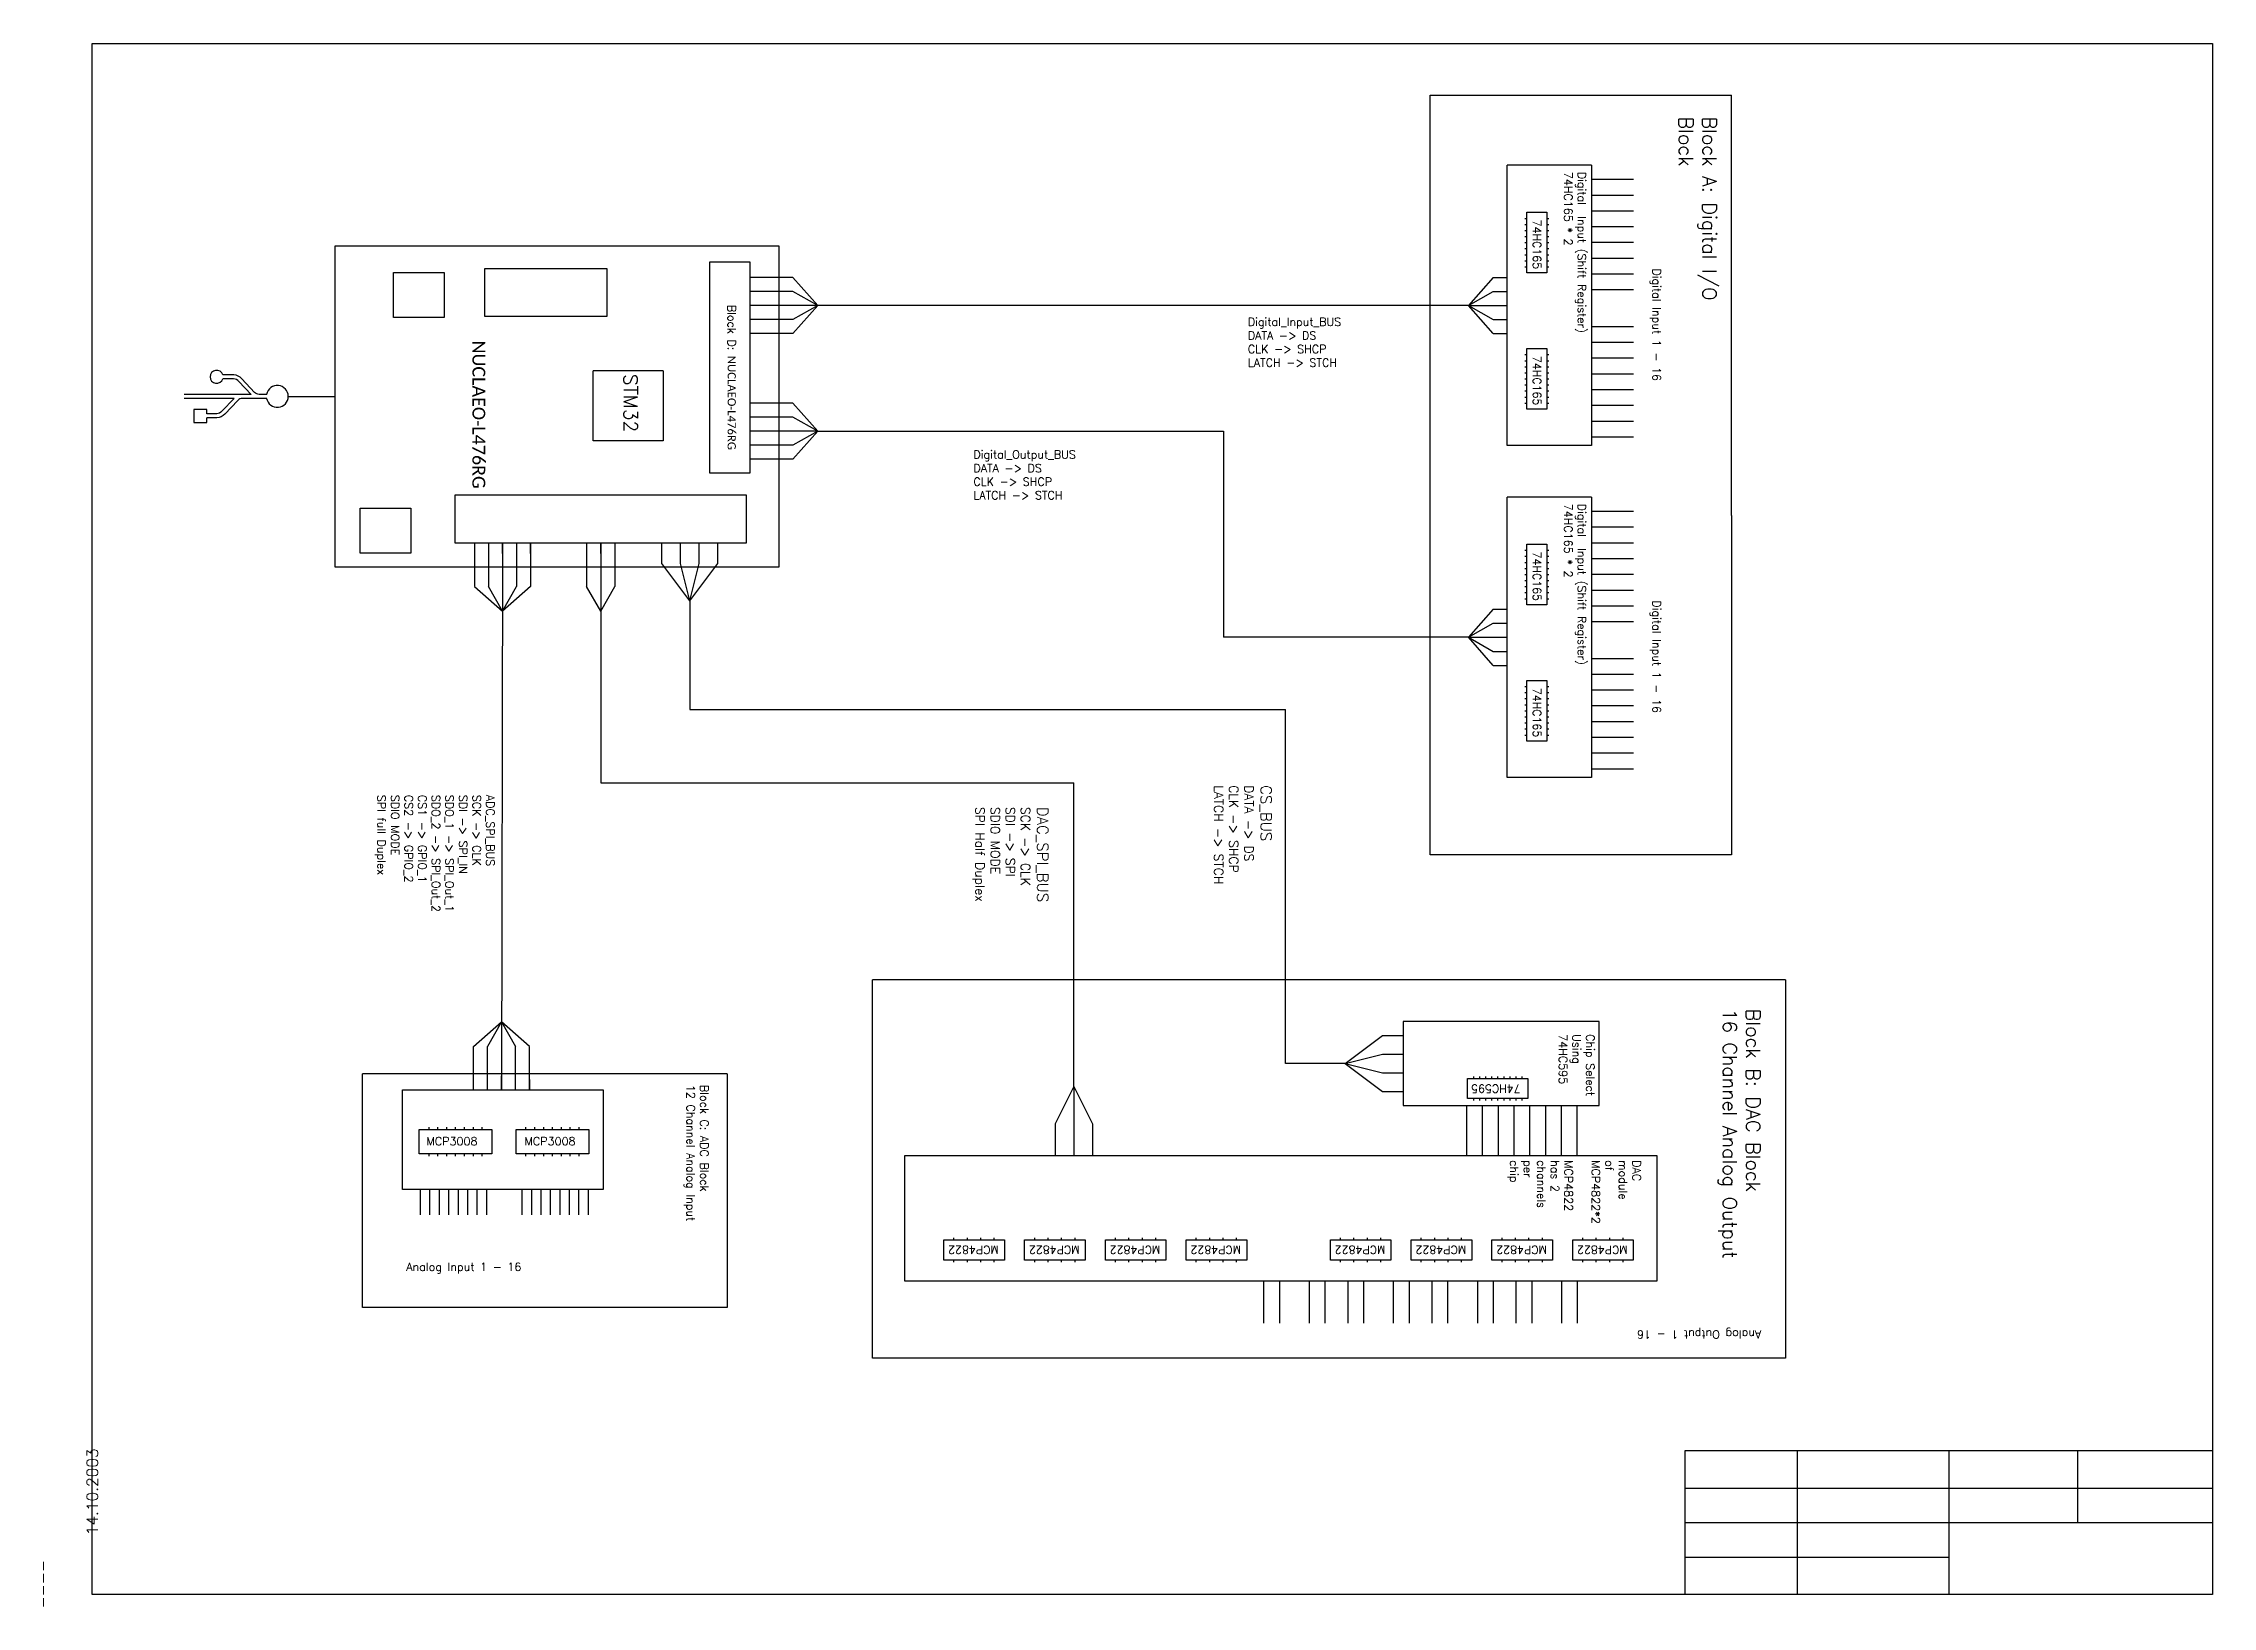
# Paper-space layout 'ISO A1' of a CAD drawing. Header units: millimetres. Extents: x -3 to 794, y 1 to 575.
import ezdxf

# ---------------------------------------------------------------- set-up
doc = ezdxf.new("R2010")
doc.units = ezdxf.units.MM
doc.layers.add('freecads.com', color=7, linetype='Continuous')
doc.layers.add('Title Block', color=7, linetype='Continuous')
doc.styles.add('Roman', font='romans')
doc.styles.get("Standard").update_dxf_attribs({"font": 'simplex.shx'})

psp = doc.layouts.new('ISO A1')

# ---------------------------------------------------------------- linework, layer by layer
for p, q in [((506.77, 277.08), (506.77, 556.36)), ((506.77, 556.36), (617.58, 556.36)), ((617.58, 401.77), (617.58, 556.36)), ((535.13, 427.54), (535.13, 530.6)), ((566.05, 530.6), (535.13, 530.6)), ((566.05, 530.6), (566.05, 427.54)), ((566.05, 525.45), (581.51, 525.45)), ((566.05, 519.65), (581.51, 519.65)), ((541.55, 511.07), (542.29, 511.07)), ((542.29, 513.3), (549.71, 513.3)), ((542.29, 491.04), (542.29, 513.3)), ((549.71, 513.3), (549.71, 491.04)), ((549.71, 511.07), (550.45, 511.07)), ((566.05, 513.85), (581.51, 513.85)), ((541.55, 508.85), (542.29, 508.85)), ((541.55, 506.62), (542.29, 506.62)), ((541.55, 504.39), (542.29, 504.39)), ((549.71, 508.85), (550.45, 508.85)), ((549.71, 506.62), (550.45, 506.62)), ((549.71, 504.39), (550.45, 504.39)), ((566.05, 508.05), (581.51, 508.05)), ((541.55, 502.17), (542.29, 502.17)), ((541.55, 499.94), (542.29, 499.94)), ((541.55, 497.72), (542.29, 497.72)), ((541.55, 495.49), (542.29, 495.49)), ((549.71, 502.17), (550.45, 502.17)), ((549.71, 499.94), (550.45, 499.94)), ((549.71, 497.72), (550.45, 497.72)), ((549.71, 495.49), (550.45, 495.49)), ((566.05, 502.26), (581.51, 502.26)), ((566.05, 496.46), (581.51, 496.46)), ((267.44, 489.38), (256.7, 489.38)), ((272.59, 489.38), (267.44, 489.38)), ((272.59, 489.38), (281.73, 479.07)), ((529.98, 489.38), (520.84, 479.07)), ((529.98, 489.38), (535.13, 489.38)), ((541.55, 493.26), (542.29, 493.26)), ((549.71, 491.04), (542.29, 491.04)), ((549.71, 493.26), (550.45, 493.26)), ((566.05, 490.66), (581.51, 490.66)), ((267.44, 484.22), (256.7, 484.22)), ((267.44, 479.07), (256.7, 479.07)), ((272.59, 484.22), (267.44, 484.22)), ((272.59, 479.07), (267.44, 479.07)), ((281.73, 479.07), (267.44, 479.07)), ((281.73, 479.07), (272.59, 484.22)), ((281.73, 479.07), (272.59, 473.92)), ((272.59, 468.76), (281.73, 479.07)), ((520.84, 479.07), (281.73, 479.07)), ((520.84, 479.07), (529.98, 484.22)), ((520.84, 479.07), (535.13, 479.07)), ((520.84, 479.07), (529.98, 473.92)), ((529.98, 468.76), (520.84, 479.07)), ((524.83, 479.07), (535.13, 479.07)), ((529.98, 484.22), (535.13, 484.22)), ((529.98, 479.07), (535.13, 479.07)), ((566.05, 484.87), (581.51, 484.87)), ((267.44, 473.92), (256.7, 473.92)), ((272.59, 473.92), (267.44, 473.92)), ((529.98, 473.92), (535.13, 473.92)), ((566.05, 471.34), (581.51, 471.34)), ((267.44, 468.76), (256.7, 468.76)), ((272.59, 468.76), (267.44, 468.76)), ((529.98, 468.76), (535.13, 468.76)), ((542.29, 463.2), (549.71, 463.2)), ((542.29, 440.94), (542.29, 463.2)), ((549.71, 463.2), (549.71, 440.94)), ((566.05, 465.54), (581.51, 465.54)), ((199.11, 429.31), (199.11, 455.07)), ((224.88, 455.07), (199.11, 455.07)), ((224.88, 455.07), (224.88, 429.31)), ((541.55, 460.97), (542.29, 460.97)), ((541.55, 458.74), (542.29, 458.74)), ((541.55, 456.52), (542.29, 456.52)), ((549.71, 460.97), (550.45, 460.97)), ((549.71, 458.74), (550.45, 458.74)), ((549.71, 456.52), (550.45, 456.52)), ((566.05, 459.75), (581.51, 459.75)), ((541.55, 454.29), (542.29, 454.29)), ((541.55, 452.07), (542.29, 452.07)), ((541.55, 449.84), (542.29, 449.84)), ((541.55, 447.61), (542.29, 447.61)), ((549.71, 454.29), (550.45, 454.29)), ((549.71, 452.07), (550.45, 452.07)), ((549.71, 449.84), (550.45, 449.84)), ((549.71, 447.61), (550.45, 447.61)), ((566.05, 453.95), (581.51, 453.95)), ((566.05, 448.15), (581.51, 448.15)), ((87.09, 445.63), (104.28, 445.63)), ((267.44, 443.11), (256.7, 443.11)), ((272.59, 443.11), (267.44, 443.11)), ((272.59, 443.11), (281.73, 432.81)), ((541.55, 445.39), (542.29, 445.39)), ((541.55, 443.16), (542.29, 443.16)), ((549.71, 440.94), (542.29, 440.94)), ((549.71, 445.39), (550.45, 445.39)), ((549.71, 443.16), (550.45, 443.16)), ((566.05, 442.35), (581.51, 442.35)), ((267.44, 437.96), (256.7, 437.96)), ((267.44, 432.81), (256.7, 432.81)), ((272.59, 437.96), (267.44, 437.96)), ((281.73, 432.81), (267.44, 432.81)), ((281.73, 432.81), (272.59, 437.96)), ((281.73, 432.81), (272.59, 427.65)), ((272.59, 422.5), (281.73, 432.81)), ((281.73, 432.81), (430.83, 432.81)), ((430.83, 432.81), (430.83, 357.04)), ((566.05, 436.56), (581.51, 436.56)), ((566.05, 430.76), (581.51, 430.76)), ((224.88, 429.31), (199.11, 429.31)), ((267.44, 427.65), (256.7, 427.65)), ((272.59, 427.65), (267.44, 427.65)), ((566.05, 427.54), (535.13, 427.54)), ((267.44, 422.5), (256.7, 422.5)), ((272.59, 422.5), (267.44, 422.5)), ((535.13, 305.51), (535.13, 408.57)), ((566.05, 408.57), (535.13, 408.57)), ((566.05, 408.57), (566.05, 305.51)), ((566.05, 403.42), (581.51, 403.42)), ((617.58, 401.77), (617.58, 277.08)), ((155.54, 391.65), (155.54, 386.5)), ((160.7, 391.65), (160.7, 386.5)), ((165.85, 391.65), (165.85, 386.5)), ((165.86, 387.9), (165.86, 391.65)), ((171, 391.65), (171, 386.5)), ((176.15, 387.9), (176.15, 391.65)), ((176.15, 391.65), (176.15, 386.5)), ((196.76, 391.65), (196.76, 386.5)), ((201.91, 391.65), (201.91, 366.62)), ((201.92, 387.9), (201.92, 391.65)), ((207.07, 391.65), (207.07, 386.5)), ((224.4, 384.15), (224.4, 391.65)), ((231.26, 384.15), (231.26, 391.65)), ((238.13, 384.15), (238.13, 391.65)), ((244.99, 384.15), (244.99, 391.65)), ((542.29, 391.27), (549.71, 391.27)), ((542.29, 369.01), (542.29, 391.27)), ((549.71, 391.27), (549.71, 369.01)), ((566.05, 397.62), (581.51, 397.62)), ((566.05, 391.82), (581.51, 391.82)), ((155.54, 386.5), (155.54, 375.75)), ((160.7, 386.5), (160.7, 375.75)), ((165.85, 386.5), (165.49, 190.67)), ((171, 386.5), (171, 375.75)), ((176.15, 386.5), (176.15, 375.75)), ((196.76, 386.5), (196.76, 375.75)), ((207.07, 386.5), (207.07, 375.75)), ((234.7, 370.41), (224.4, 384.15)), ((234.7, 370.41), (231.26, 384.15)), ((234.7, 370.41), (238.13, 384.15)), ((234.7, 370.41), (244.99, 384.15)), ((541.55, 389.04), (542.29, 389.04)), ((541.55, 386.82), (542.29, 386.82)), ((541.55, 384.59), (542.29, 384.59)), ((549.71, 389.04), (550.45, 389.04)), ((549.71, 386.82), (550.45, 386.82)), ((549.71, 384.59), (550.45, 384.59)), ((566.05, 386.03), (581.51, 386.03)), ((155.54, 375.75), (165.85, 366.62)), ((165.85, 366.62), (160.7, 375.75)), ((165.85, 366.62), (171, 375.75)), ((176.15, 375.75), (165.85, 366.62)), ((201.91, 366.62), (196.76, 375.75)), ((201.91, 366.62), (207.07, 375.75)), ((541.55, 382.37), (542.29, 382.37)), ((541.55, 380.14), (542.29, 380.14)), ((541.55, 377.91), (542.29, 377.91)), ((541.55, 375.69), (542.29, 375.69)), ((549.71, 382.37), (550.45, 382.37)), ((549.71, 380.14), (550.45, 380.14)), ((549.71, 377.91), (550.45, 377.91)), ((549.71, 375.69), (550.45, 375.69)), ((566.05, 380.23), (581.51, 380.23)), ((234.7, 370.41), (234.7, 330.55)), ((529.98, 367.35), (520.84, 357.04)), ((529.98, 367.35), (520.84, 357.04)), ((529.98, 367.35), (535.13, 367.35)), ((541.55, 373.46), (542.29, 373.46)), ((541.55, 371.24), (542.29, 371.24)), ((549.71, 369.01), (542.29, 369.01)), ((549.71, 373.46), (550.45, 373.46)), ((549.71, 371.24), (550.45, 371.24)), ((566.05, 374.43), (581.51, 374.43)), ((566.05, 368.64), (581.51, 368.64)), ((201.91, 366.62), (201.91, 303.54)), ((520.84, 357.04), (529.98, 362.19)), ((520.84, 357.04), (529.98, 362.19)), ((520.84, 357.04), (529.98, 362.19)), ((529.98, 362.19), (535.13, 362.19)), ((566.05, 362.84), (581.51, 362.84)), ((520.84, 357.04), (430.83, 357.04)), ((520.84, 357.04), (529.98, 351.89)), ((529.98, 346.74), (520.84, 357.04)), ((520.84, 357.04), (535.13, 357.04)), ((520.84, 357.04), (529.98, 351.89)), ((529.98, 346.74), (520.84, 357.04)), ((524.83, 357.04), (535.13, 357.04)), ((529.98, 357.04), (535.13, 357.04)), ((529.98, 351.89), (535.13, 351.89)), ((529.98, 346.74), (535.13, 346.74)), ((566.05, 349.31), (581.51, 349.31)), ((566.05, 343.51), (581.51, 343.51)), ((541.55, 338.94), (542.29, 338.94)), ((541.55, 336.72), (542.29, 336.72)), ((542.29, 341.17), (549.71, 341.17)), ((542.29, 318.91), (542.29, 341.17)), ((549.71, 341.17), (549.71, 318.91)), ((549.71, 338.94), (550.45, 338.94)), ((549.71, 336.72), (550.45, 336.72)), ((566.05, 337.72), (581.51, 337.72)), ((234.7, 330.55), (453.62, 330.55)), ((453.62, 200.39), (453.62, 330.55)), ((541.55, 334.49), (542.29, 334.49)), ((541.55, 332.26), (542.29, 332.26)), ((541.55, 330.04), (542.29, 330.04)), ((541.55, 327.81), (542.29, 327.81)), ((549.71, 334.49), (550.45, 334.49)), ((549.71, 332.26), (550.45, 332.26)), ((549.71, 330.04), (550.45, 330.04)), ((549.71, 327.81), (550.45, 327.81)), ((566.05, 331.92), (581.51, 331.92)), ((541.55, 325.59), (542.29, 325.59)), ((541.55, 323.36), (542.29, 323.36)), ((541.55, 321.13), (542.29, 321.13)), ((549.71, 318.91), (542.29, 318.91)), ((549.71, 325.59), (550.45, 325.59)), ((549.71, 323.36), (550.45, 323.36)), ((549.71, 321.13), (550.45, 321.13)), ((566.05, 326.12), (581.51, 326.12)), ((566.05, 320.33), (581.51, 320.33)), ((566.05, 314.53), (581.51, 314.53)), ((201.91, 303.54), (375.87, 303.54)), ((375.87, 191.96), (375.87, 303.54)), ((566.05, 305.51), (535.13, 305.51)), ((566.05, 308.73), (581.51, 308.73)), ((617.58, 277.08), (506.77, 277.08)), ((637.4, 231.17), (301.86, 231.17)), ((301.86, 92.09), (301.86, 231.17)), ((637.4, 231.17), (637.4, 92.09)), ((155.19, 206.57), (165.5, 215.7)), ((165.5, 215.7), (160.35, 206.57)), ((165.5, 215.7), (170.65, 206.57)), ((175.81, 206.57), (165.5, 215.7)), ((475.55, 200.39), (489.29, 210.68)), ((489.29, 210.68), (496.8, 210.68)), ((155.19, 195.82), (155.19, 206.57)), ((160.35, 195.82), (160.35, 206.57)), ((170.65, 195.82), (170.65, 206.57)), ((175.81, 195.82), (175.81, 206.57)), ((475.55, 200.39), (453.62, 200.39)), ((475.55, 200.39), (489.29, 203.82)), ((475.55, 200.39), (489.29, 196.96)), ((475.55, 200.39), (489.29, 190.09)), ((489.29, 203.82), (496.8, 203.82)), ((248.35, 196.55), (114.37, 196.55)), ((114.37, 110.68), (114.37, 196.55)), ((155.19, 190.67), (155.19, 195.82)), ((160.35, 190.67), (160.35, 195.82)), ((165.5, 190.67), (165.5, 195.82)), ((165.51, 194.42), (165.51, 190.67)), ((170.65, 190.67), (170.65, 195.82)), ((175.81, 190.67), (175.81, 195.82)), ((175.81, 194.42), (175.81, 190.67)), ((248.35, 196.55), (248.35, 110.68)), ((375.87, 191.96), (369, 178.22)), ((375.87, 191.96), (382.73, 178.22)), ((375.87, 191.96), (375.87, 178.22)), ((489.29, 196.96), (496.8, 196.96)), ((520.44, 187.44), (520.44, 194.86)), ((520.44, 194.86), (542.7, 194.86)), ((522.67, 195.6), (522.67, 194.86)), ((524.9, 195.6), (524.9, 194.86)), ((527.12, 195.6), (527.12, 194.86)), ((529.35, 195.6), (529.35, 194.86)), ((531.57, 195.6), (531.57, 194.86)), ((533.8, 195.6), (533.8, 194.86)), ((536.03, 195.6), (536.03, 194.86)), ((538.25, 195.6), (538.25, 194.86)), ((540.48, 195.6), (540.48, 194.86)), ((542.7, 194.86), (542.7, 187.44)), ((489.29, 190.09), (496.8, 190.09)), ((520.13, 184.92), (520.13, 166.6)), ((542.7, 187.44), (520.44, 187.44)), ((522.67, 187.44), (522.67, 186.7)), ((524.9, 187.44), (524.9, 186.7)), ((525.92, 184.92), (525.92, 166.6)), ((527.12, 187.44), (527.12, 186.7)), ((529.35, 187.44), (529.35, 186.7)), ((531.57, 187.44), (531.57, 186.7)), ((531.72, 184.92), (531.72, 166.6)), ((533.8, 187.44), (533.8, 186.7)), ((536.03, 187.44), (536.03, 186.7)), ((537.52, 184.92), (537.52, 166.6)), ((538.25, 187.44), (538.25, 186.7)), ((540.48, 187.44), (540.48, 186.7)), ((543.32, 184.92), (543.32, 166.6)), ((549.11, 184.92), (549.11, 166.6)), ((554.91, 184.92), (554.91, 166.6)), ((560.71, 184.92), (560.71, 166.6)), ((135.23, 167.19), (135.23, 176.09)), ((135.23, 176.09), (161.94, 176.09)), ((138.82, 176.09), (138.82, 176.99)), ((142.08, 176.09), (142.08, 176.99)), ((145.34, 176.09), (145.34, 176.99)), ((148.6, 176.09), (148.6, 176.99)), ((151.86, 176.09), (151.86, 176.99)), ((155.12, 176.09), (155.12, 176.99)), ((158.38, 176.09), (158.38, 176.99)), ((161.94, 176.09), (161.94, 167.19)), ((170.84, 167.19), (170.84, 176.09)), ((170.84, 176.09), (197.56, 176.09)), ((174.44, 176.09), (174.44, 176.99)), ((177.7, 176.09), (177.7, 176.99)), ((180.96, 176.09), (180.96, 176.99)), ((184.22, 176.09), (184.22, 176.99)), ((187.48, 176.09), (187.48, 176.99)), ((190.74, 176.09), (190.74, 176.99)), ((193.99, 176.09), (193.99, 176.99)), ((197.56, 176.09), (197.56, 167.19)), ((369, 178.22), (369, 166.6)), ((375.87, 178.22), (375.87, 166.6)), ((382.73, 178.22), (382.73, 166.6)), ((161.94, 167.19), (135.23, 167.19)), ((138.82, 166.3), (138.82, 167.19)), ((142.08, 166.3), (142.08, 167.19)), ((145.34, 166.3), (145.34, 167.19)), ((148.6, 166.3), (148.6, 167.19)), ((151.86, 166.3), (151.86, 167.19)), ((155.12, 166.3), (155.12, 167.19)), ((158.38, 166.3), (158.38, 167.19)), ((197.56, 167.19), (170.84, 167.19)), ((174.44, 166.3), (174.44, 167.19)), ((177.7, 166.3), (177.7, 167.19)), ((180.96, 166.3), (180.96, 167.19)), ((184.22, 166.3), (184.22, 167.19)), ((187.48, 166.3), (187.48, 167.19)), ((190.74, 166.3), (190.74, 167.19)), ((193.99, 166.3), (193.99, 167.19)), ((135.56, 154), (135.56, 144.73)), ((139.04, 154), (139.04, 144.73)), ((142.52, 154), (142.52, 144.73)), ((146, 154), (146, 144.73)), ((149.48, 154), (149.48, 144.73)), ((152.96, 154), (152.96, 144.73)), ((156.43, 154), (156.43, 144.73)), ((159.91, 154), (159.91, 144.73)), ((172.95, 154), (172.95, 144.73)), ((176.43, 154), (176.43, 144.73)), ((179.91, 154), (179.91, 144.73)), ((183.38, 154), (183.38, 144.73)), ((186.86, 154), (186.86, 144.73)), ((190.34, 154), (190.34, 144.73)), ((193.82, 154), (193.82, 144.73)), ((197.3, 154), (197.3, 144.73)), ((331.76, 135.49), (331.76, 136.23)), ((336.7, 135.49), (336.7, 136.23)), ((341.64, 135.49), (341.64, 136.23)), ((346.58, 135.49), (346.58, 136.23)), ((361.44, 135.49), (361.44, 136.23)), ((366.38, 135.49), (366.38, 136.23)), ((371.32, 135.49), (371.32, 136.23)), ((376.27, 135.49), (376.27, 136.23)), ((391.12, 135.49), (391.12, 136.23)), ((396.06, 135.49), (396.06, 136.23)), ((401, 135.49), (401, 136.23)), ((405.95, 135.49), (405.95, 136.23)), ((420.8, 135.49), (420.8, 136.23)), ((425.74, 135.49), (425.74, 136.23)), ((430.69, 135.49), (430.69, 136.23)), ((435.63, 135.49), (435.63, 136.23)), ((473.84, 135.49), (473.84, 136.23)), ((478.78, 135.49), (478.78, 136.23)), ((483.72, 135.49), (483.72, 136.23)), ((488.67, 135.49), (488.67, 136.23)), ((503.52, 135.49), (503.52, 136.23)), ((508.46, 135.49), (508.46, 136.23)), ((513.4, 135.49), (513.4, 136.23)), ((518.35, 135.49), (518.35, 136.23)), ((533.2, 135.49), (533.2, 136.23)), ((538.14, 135.49), (538.14, 136.23)), ((543.09, 135.49), (543.09, 136.23)), ((548.03, 135.49), (548.03, 136.23)), ((562.88, 135.49), (562.88, 136.23)), ((567.83, 135.49), (567.83, 136.23)), ((572.77, 135.49), (572.77, 136.23)), ((577.71, 135.49), (577.71, 136.23)), ((328.03, 128.07), (328.03, 135.49)), ((328.03, 135.49), (350.29, 135.49)), ((350.29, 128.07), (328.03, 128.07)), ((331.76, 127.32), (331.76, 128.07)), ((336.7, 127.32), (336.7, 128.07)), ((341.64, 127.32), (341.64, 128.07)), ((346.58, 127.32), (346.58, 128.07)), ((350.29, 135.49), (350.29, 128.07)), ((357.71, 128.07), (357.71, 135.49)), ((357.71, 135.49), (379.98, 135.49)), ((379.98, 128.07), (357.71, 128.07)), ((361.44, 127.32), (361.44, 128.07)), ((366.38, 127.32), (366.38, 128.07)), ((371.32, 127.32), (371.32, 128.07)), ((376.27, 127.32), (376.27, 128.07)), ((379.98, 135.49), (379.98, 128.07)), ((387.4, 128.07), (387.4, 135.49)), ((387.4, 135.49), (409.66, 135.49)), ((409.66, 128.07), (387.4, 128.07)), ((391.12, 127.32), (391.12, 128.07)), ((396.06, 127.32), (396.06, 128.07)), ((401, 127.32), (401, 128.07)), ((405.95, 127.32), (405.95, 128.07)), ((409.66, 135.49), (409.66, 128.07)), ((417.08, 128.07), (417.08, 135.49)), ((417.08, 135.49), (439.34, 135.49)), ((439.34, 128.07), (417.08, 128.07)), ((420.8, 127.32), (420.8, 128.07)), ((425.74, 127.32), (425.74, 128.07)), ((430.69, 127.32), (430.69, 128.07)), ((435.63, 127.32), (435.63, 128.07)), ((439.34, 135.49), (439.34, 128.07)), ((470.12, 128.07), (470.12, 135.49)), ((470.12, 135.49), (492.38, 135.49)), ((492.38, 128.07), (470.12, 128.07)), ((473.84, 127.32), (473.84, 128.07)), ((478.78, 127.32), (478.78, 128.07)), ((483.72, 127.32), (483.72, 128.07)), ((488.67, 127.32), (488.67, 128.07)), ((492.38, 135.49), (492.38, 128.07)), ((499.8, 128.07), (499.8, 135.49)), ((499.8, 135.49), (522.06, 135.49)), ((522.06, 128.07), (499.8, 128.07)), ((503.52, 127.32), (503.52, 128.07)), ((508.46, 127.32), (508.46, 128.07)), ((513.4, 127.32), (513.4, 128.07)), ((518.35, 127.32), (518.35, 128.07)), ((522.06, 135.49), (522.06, 128.07)), ((529.48, 128.07), (529.48, 135.49)), ((529.48, 135.49), (551.74, 135.49)), ((551.74, 128.07), (529.48, 128.07)), ((533.2, 127.32), (533.2, 128.07)), ((538.14, 127.32), (538.14, 128.07)), ((543.09, 127.32), (543.09, 128.07)), ((548.03, 127.32), (548.03, 128.07)), ((551.74, 135.49), (551.74, 128.07)), ((559.16, 128.07), (559.16, 135.49)), ((559.16, 135.49), (581.42, 135.49)), ((581.42, 128.07), (559.16, 128.07)), ((562.88, 127.32), (562.88, 128.07)), ((567.83, 127.32), (567.83, 128.07)), ((572.77, 127.32), (572.77, 128.07)), ((577.71, 127.32), (577.71, 128.07)), ((581.42, 135.49), (581.42, 128.07)), ((555.17, 120.37), (390.09, 120.37)), ((445.67, 104.92), (445.67, 120.37)), ((451.47, 104.92), (451.47, 120.37)), ((462.42, 104.92), (462.42, 120.37)), ((468.21, 104.92), (468.21, 120.37)), ((476.59, 104.92), (476.59, 120.37)), ((482.38, 104.92), (482.38, 120.37)), ((493.33, 104.92), (493.33, 120.37)), ((499.13, 104.92), (499.13, 120.37)), ((507.51, 104.92), (507.51, 120.37)), ((513.3, 104.92), (513.3, 120.37)), ((524.25, 104.92), (524.25, 120.37)), ((530.05, 104.92), (530.05, 120.37)), ((538.42, 104.92), (538.42, 120.37)), ((544.22, 104.92), (544.22, 120.37)), ((555.17, 104.92), (555.17, 120.37)), ((560.97, 104.92), (560.97, 120.37)), ((248.35, 110.68), (114.37, 110.68)), ((637.4, 92.09), (301.86, 92.09)), ((641.62, 58.1), (641.62, 5.11)), ((697.45, 58.1), (697.45, 5.11)), ((744.67, 58.1), (744.67, 31.61)), ((600.55, 44.24), (794.36, 44.24)), ((600.55, 31.61), (794.36, 31.61)), ((600.55, 18.84), (697.45, 18.84))]:
    psp.add_line(p, q)
for points in [[(14.96, 575.4), (794.36, 575.4), (794.36, 5.11), (14.96, 5.11)], [(267.44, 501.02), (267.44, 382.85), (104.28, 382.85), (104.28, 501.02)], [(256.7, 495.06), (256.7, 417.44), (242.01, 417.44), (242.01, 495.06)], [(144.41, 491.16), (144.41, 474.62), (125.74, 474.62), (125.74, 491.16)], [(204.18, 492.69), (204.18, 474.93), (159.32, 474.93), (159.32, 492.69)], [(255.37, 409.41), (255.37, 391.65), (148.46, 391.65), (148.46, 409.41)], [(132.15, 404.51), (132.15, 387.98), (113.48, 387.98), (113.48, 404.51)], [(568.94, 184.92), (568.94, 215.84), (496.8, 215.84), (496.8, 184.92)], [(202.88, 190.67), (202.88, 154), (129.05, 154), (129.05, 190.67)], [(590.07, 166.6), (590.07, 120.37), (313.76, 120.37), (313.76, 166.6)], [(794.36, 5.11), (600.55, 5.11), (600.55, 58.1), (794.36, 58.1)]]:
    psp.add_lwpolyline(points, close=True)
at = {"layer": 'freecads.com'}
for points in [[(79.15, 446.36), (76.41, 446.36, -0.209916), (74.72, 447.1), (69.98, 452.13, 0.180853), (67.08, 453.56), (63.03, 453.56)], [(73.42, 446.36), (68.92, 451.13, 0.175481), (67, 452.1), (63.03, 452.1)], [(72.96, 444.9), (70.22, 444.9, 0.209916), (68.53, 444.16), (63.79, 439.13, -0.180853), (60.89, 437.71), (57.19, 437.71)], [(67.23, 444.9), (62.73, 440.13, -0.175481), (60.81, 439.16), (57.19, 439.16)]]:
    psp.add_lwpolyline(points, format="xyb", dxfattribs=at)
for points in [[(73.42, 446.36), (48.8, 446.36)], [(67.23, 444.9), (48.8, 444.9)], [(57.19, 439.16), (57.19, 440.81), (52.4, 440.81), (52.4, 436.05), (57.19, 436.05), (57.19, 437.71)], [(76.41, 444.9), (70.22, 444.9)], [(79.15, 444.9), (76.41, 444.9)]]:
    psp.add_lwpolyline(points, dxfattribs=at)
for centre, radius, start, end in [((60.75, 452.83), 2.39, 17.76264, 342.23736), ((83.09, 445.63), 4.01, 190.43036, 169.4677)]:
    psp.add_arc(centre, radius, start, end, dxfattribs=at)

# ---------------------------------------------------------------- texts
at = {"attachment_point": 1}
for s, width, heights, insert, char_height, rotation in [('Block A: Digital I/O Block', 81.9948, [0], (611.97, 548.47), 5.153, 270), ('Digital  Input (Shift Register)\\P74HC165 * 2', 81.9948, [0], (564.04, 528.2), 3, 270), ('Digital Input 1 - 16', 81.9948, [0], (591.52, 492.66), 3, 270), ('Digital  Input (Shift Register)\\P74HC165 * 2', 81.9948, [0], (564.04, 406.17), 3, 270), ('Digital Input 1 - 16', 81.9948, [0], (591.52, 370.63), 3, 270), ('ADC_SPI_BUS\\PSCK -> CLK\\PSDI -> SPI_IN\\PSDO_1 -> SPI_Out_1\\PSDO_2 -> SPI_Out_2\\PCS1 -> GPIO_1\\PCS2 -> GPIO_2\\PSDIO MODE\\PSPI full Duplex', 66.5554, [0], (162.86, 299.15), 3, 270), ('{\\H1.55468x;CS_BUS\\P\\H0.83333x;DATA -> DS\\PCLK -> SHCP\\PLATCH -> STCH} ', 68.1627, [0], (448.5, 302.68), 2.5765, 270), ('{\\H1.55468x;DAC_SPI_BUS\\P\\H0.83333x;SCK -> CLK\\PSDI -> SPI \\PSDIO MODE\\PSPI Half Duplex}', 67.6586, [0], (366.39, 294.72), 2.5765, 270), ('Block B: DAC Block\\P16 Channel Analog Output', 107.8079, [18.81], (628.11, 220.46), 5.153, 270), ('Chip Select \\PUsing 74HC595 ', 29.0159, [18.3], (567.13, 211.14), 3, 270), ('DAC module\\Pof MCP4822*2\\P\\PMCP4822 has 2 channels per chip ', 15.3722, [83.56], (584.17, 164.84), 3, 270), ('Analog Output 1 - 16', 81.9948, [0], (628.45, 99.24), 3, 180)]:
    psp.add_mtext_dynamic_manual_height_columns(s, width=width, gutter_width=12.88, heights=heights, dxfattribs=dict(at, insert=insert, char_height=char_height, rotation=rotation))
for s, insert, char_height, width, rotation in [('74HC165', (547.53, 510.61), 2.968, 18.1928, 270), ('{\\H1.164377x;Block D: \\fCalibri|b0|i0|c0|p34;NUCLAEO-L476RG\\H0.787263x; }', (251.57, 479.29), 2.5765, 55.6935, 270), (' {\\fCalibri|b0|i0|c0|p34;\\H0.91667x;NUCLAEO-L476RG }', (159.49, 466.12), 5.153, 25.7847, 270), ('74HC165', (547.53, 460.51), 2.968, 18.1928, 270), ('STM32', (215.48, 453.87), 5, 24.56, 270), ('74HC165', (547.53, 388.58), 2.968, 18.1928, 270), ('74HC165', (547.53, 338.48), 2.968, 18.1928, 270), ('Block C: ADC Block \\P12 Channel Analog Input', (241.5, 192.51), 3, 111.8181, 270), ('74HC595', (540.01, 189.63), 2.968, 18.1928, 180), ('MCP4822', (348.2, 130.35), 2.968, 5.3493, 180), ('MCP4822', (377.89, 130.35), 2.968, 5.3493, 180), ('MCP4822', (407.57, 130.35), 2.968, 5.3493, 180), ('MCP4822', (437.25, 130.35), 2.968, 5.3493, 180), ('MCP4822', (490.29, 130.35), 2.968, 5.3493, 180), ('MCP4822', (519.97, 130.35), 2.968, 5.3493, 180), ('MCP4822', (549.65, 130.35), 2.968, 5.3493, 180), ('MCP4822', (579.33, 130.35), 2.968, 5.3493, 180)]:
    psp.add_mtext(s, dxfattribs=dict(at, insert=insert, char_height=char_height, width=width, rotation=rotation))
at = {"char_height": 3, "attachment_point": 1}
for s, width, insert in [('Digital_Input_BUS\\PDATA -> DS\\PCLK -> SHCP\\PLATCH -> STCH ', 34.0108, (439.75, 474.52)), ('Digital_Output_BUS\\PDATA -> DS\\PCLK -> SHCP\\PLATCH -> STCH ', 33.5634, (338.89, 425.76))]:
    psp.add_mtext_dynamic_manual_height_columns(s, width=width, gutter_width=12.88, heights=[0], dxfattribs=dict(at, insert=insert))
for s, insert, width in [('MCP3008', (137.88, 173.28), 17.4651), ('MCP3008', (173.92, 173.28), 17.4651), ('Analog Input 1 - 16', (130.47, 127.13), 104.5737)]:
    psp.add_mtext(s, dxfattribs=dict(at, insert=insert, width=width))
at = {"layer": 'Title Block', "color": 0, "attachment_point": 7, "rotation": 90, "style": 'Roman'}
for s, insert, char_height, width in [('14.10.2003', (17.14, 26.93), 4.138, 56.0157), ('----', (-1.2, 0), 4, 63.5285)]:
    psp.add_mtext(s, dxfattribs=dict(at, insert=insert, char_height=char_height, width=width))

doc.saveas('drawing.dxf')
